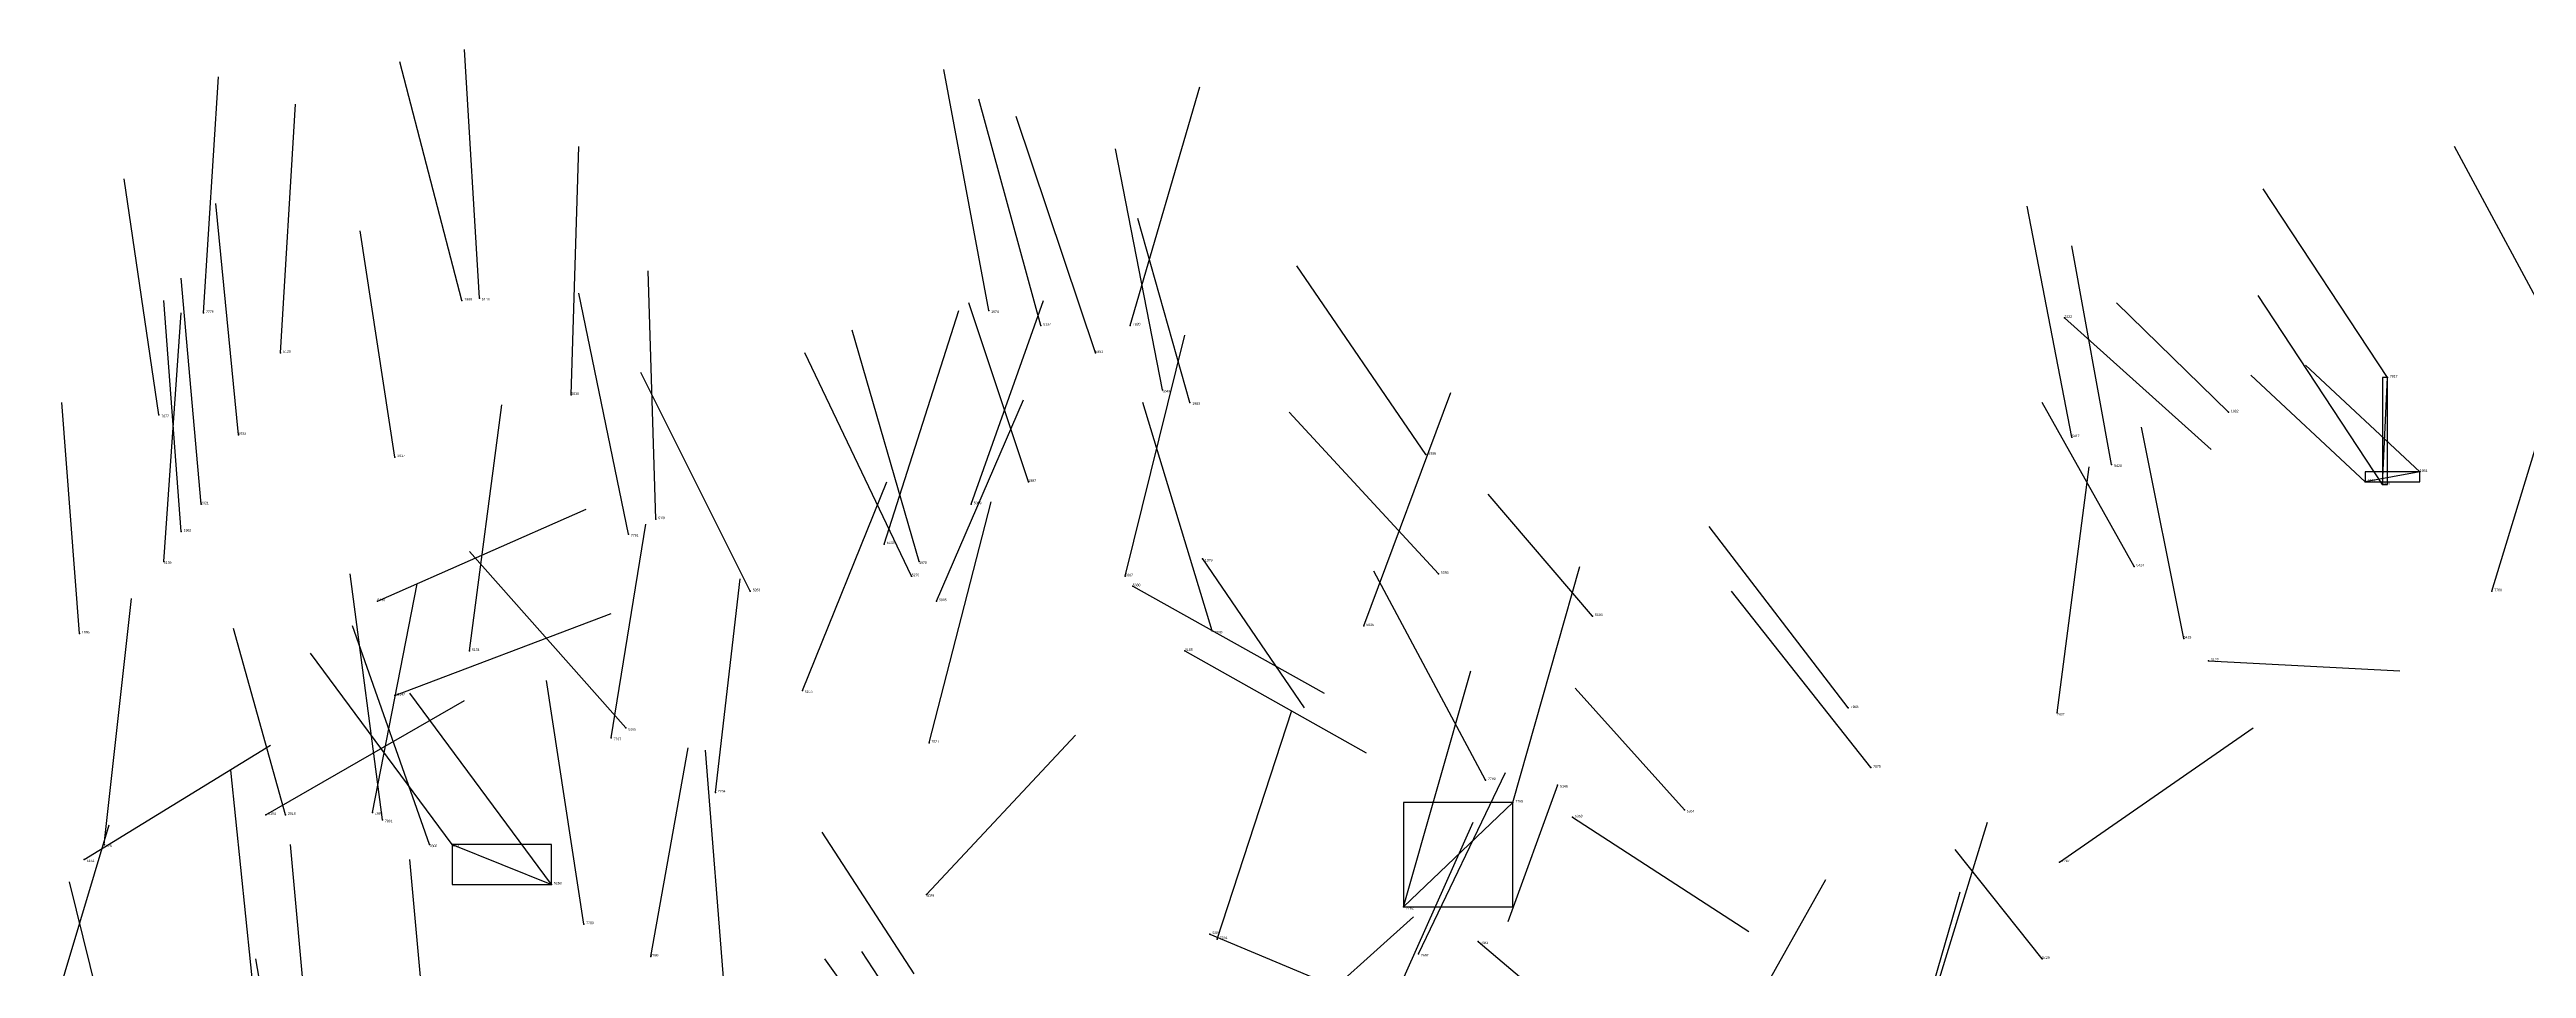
# Model space of a CAD drawing. Extents: x 59.1 to 70.8, y 600.3 to 605.1.
# Drawn here: x 68.203 to 69.2, y 604.726 to 605.096 of the extents above; entities that cross this region are included whole.
import ezdxf

# ---------------------------------------------------------------- set-up
doc = ezdxf.new("R2010")
doc.units = 0
for name, color, linetype in [('Clients', 3, 'CONTINUOUS'), ('Facilities', 3, 'CONTINUOUS'), ('Facilities_lines', 3, 'CONTINUOUS'), ('Min_max_boxes', 1, 'CONTINUOUS'), ('Normals', 1, 'CONTINUOUS'), ('Source_points', 5, 'CONTINUOUS'), ('Text', 3, 'CONTINUOUS')]:
    doc.layers.add(name, color=color, linetype=linetype)

msp = doc.modelspace()

# ---------------------------------------------------------------- linework, layer by layer
at = {"layer": 'Clients', "color": 5}
for p in [(69.144, 604.964, 460.737), (69.135, 604.922, 449.232), (68.792, 604.793, 458.74), (68.405, 604.76, 454.808)]:
    msp.add_point(p, dxfattribs=at)
at = {"layer": 'Facilities', "color": 3}
for p in [(68.369, 604.995, 448.151), (68.376, 604.996, 456.857), (68.265, 604.99, 458.807), (68.581, 604.991, 448.221), (68.602, 604.985, 456.274), (68.638, 604.985, 459.019), (69.014, 604.988, 448.675), (68.296, 604.974, 456.937), (68.624, 604.974, 455.082), (68.413, 604.957, 457.026), (68.651, 604.959, 455.002), (68.662, 604.954, 449.12), (68.247, 604.949, 460.616), (69.08, 604.95, 449.149), (68.279, 604.941, 448.863), (68.342, 604.932, 448.879), (68.757, 604.933, 455.414), (69.017, 604.94, 455.605), (68.597, 604.922, 449.02), (69.033, 604.929, 455.692), (69.157, 604.926, 449.144), (68.264, 604.913, 448.964), (68.574, 604.913, 457.729), (69.142, 604.921, 460.705), (68.256, 604.902, 448.931), (68.447, 604.907, 456.753), (68.436, 604.901, 461.198), (68.539, 604.897, 457.072), (68.249, 604.89, 456.96), (68.55, 604.884, 454.947), (68.553, 604.89, 448.262), (68.636, 604.884, 459.025), (68.667, 604.891, 449.02), (68.762, 604.885, 455.394), (69.042, 604.888, 455.617), (68.335, 604.874, 456.159), (68.485, 604.878, 454.93), (68.56, 604.874, 457.692), (68.639, 604.88, 455.564), (69.186, 604.878, 461.107), (68.671, 604.862, 461.172), (68.732, 604.864, 457.059), (68.824, 604.868, 455.546), (68.215, 604.861, 448.877), (68.372, 604.854, 456.977), (68.66, 604.854, 455.525), (69.062, 604.859, 455.541), (69.072, 604.85, 456.145), (68.342, 604.836, 456.194), (68.506, 604.838, 457.702), (68.435, 604.823, 454.921), (68.927, 604.831, 460.789), (69.011, 604.829, 459.323), (68.429, 604.819, 461.917), (68.557, 604.817, 459.004), (68.936, 604.807, 460.77), (68.471, 604.797, 461.847), (68.781, 604.802, 461.139), (68.81, 604.8, 456.155), (68.29, 604.788, 456.048), (68.298, 604.788, 448.853), (68.333, 604.789, 457.802), (68.337, 604.786, 461.279), (68.816, 604.787, 455.459), (68.861, 604.79, 455.434), (68.225, 604.776, 456.945), (68.356, 604.776, 461.112), (68.365, 604.776, 454.841), (68.217, 604.77, 456.101), (69.012, 604.769, 461.424), (68.556, 604.756, 457.125), (68.418, 604.744, 461.233), (68.748, 604.751, 458.744), (68.67, 604.74, 455.508), (68.673, 604.738, 458.764), (68.778, 604.737, 460.905), (68.445, 604.731, 461.861), (68.754, 604.732, 461.984), (69.005, 604.73, 455.6)]:
    msp.add_point(p, dxfattribs=at)
at = {"layer": 'Facilities_lines', "color": 3}
for p, q in [((69.142, 604.921, 460.705), (69.144, 604.964, 460.737)), ((69.157, 604.926, 449.144), (69.135, 604.922, 449.232)), ((68.748, 604.751, 458.744), (68.792, 604.793, 458.74)), ((68.365, 604.776, 454.841), (68.405, 604.76, 454.808))]:
    msp.add_line(p, q, dxfattribs=at)
at = {"layer": 'Min_max_boxes', "color": 1}
for p, q in [((69.144, 604.964, 460.705), (69.142, 604.964, 460.705)), ((69.142, 604.964, 460.705), (69.142, 604.921, 460.705)), ((69.144, 604.964, 460.737), (69.142, 604.964, 460.737)), ((69.142, 604.964, 460.737), (69.142, 604.921, 460.737)), ((69.142, 604.964, 460.705), (69.142, 604.964, 460.737)), ((69.144, 604.921, 460.705), (69.144, 604.964, 460.705)), ((69.144, 604.921, 460.737), (69.144, 604.964, 460.737)), ((69.144, 604.964, 460.705), (69.144, 604.964, 460.737)), ((69.157, 604.926, 449.144), (69.135, 604.926, 449.144)), ((69.135, 604.926, 449.144), (69.135, 604.922, 449.144)), ((69.157, 604.926, 449.232), (69.135, 604.926, 449.232)), ((69.135, 604.926, 449.232), (69.135, 604.922, 449.232)), ((69.135, 604.926, 449.144), (69.135, 604.926, 449.232)), ((69.135, 604.922, 449.144), (69.157, 604.922, 449.144)), ((69.135, 604.922, 449.232), (69.157, 604.922, 449.232)), ((69.135, 604.922, 449.144), (69.135, 604.922, 449.232)), ((69.157, 604.922, 449.144), (69.157, 604.926, 449.144)), ((69.157, 604.922, 449.232), (69.157, 604.926, 449.232)), ((69.157, 604.926, 449.144), (69.157, 604.926, 449.232)), ((69.157, 604.922, 449.144), (69.157, 604.922, 449.232)), ((69.142, 604.921, 460.705), (69.144, 604.921, 460.705)), ((69.142, 604.921, 460.737), (69.144, 604.921, 460.737)), ((69.142, 604.921, 460.705), (69.142, 604.921, 460.737)), ((69.144, 604.921, 460.705), (69.144, 604.921, 460.737)), ((68.792, 604.793, 458.74), (68.748, 604.793, 458.74)), ((68.748, 604.793, 458.74), (68.748, 604.751, 458.74)), ((68.792, 604.793, 458.744), (68.748, 604.793, 458.744)), ((68.748, 604.793, 458.744), (68.748, 604.751, 458.744)), ((68.748, 604.793, 458.74), (68.748, 604.793, 458.744)), ((68.792, 604.751, 458.74), (68.792, 604.793, 458.74)), ((68.792, 604.751, 458.744), (68.792, 604.793, 458.744)), ((68.792, 604.793, 458.74), (68.792, 604.793, 458.744)), ((68.405, 604.776, 454.808), (68.365, 604.776, 454.808)), ((68.365, 604.776, 454.808), (68.365, 604.76, 454.808)), ((68.405, 604.776, 454.841), (68.365, 604.776, 454.841)), ((68.365, 604.776, 454.841), (68.365, 604.76, 454.841)), ((68.365, 604.776, 454.808), (68.365, 604.776, 454.841)), ((68.405, 604.76, 454.808), (68.405, 604.776, 454.808)), ((68.405, 604.76, 454.841), (68.405, 604.776, 454.841)), ((68.405, 604.776, 454.808), (68.405, 604.776, 454.841)), ((68.365, 604.76, 454.808), (68.405, 604.76, 454.808)), ((68.365, 604.76, 454.841), (68.405, 604.76, 454.841)), ((68.365, 604.76, 454.808), (68.365, 604.76, 454.841)), ((68.405, 604.76, 454.808), (68.405, 604.76, 454.841)), ((68.748, 604.751, 458.74), (68.792, 604.751, 458.74)), ((68.748, 604.751, 458.744), (68.792, 604.751, 458.744)), ((68.748, 604.751, 458.74), (68.748, 604.751, 458.744)), ((68.792, 604.751, 458.74), (68.792, 604.751, 458.744))]:
    msp.add_line(p, q, dxfattribs=at)
at = {"layer": 'Normals', "color": 1}
for p, q in [((68.376, 604.996, 456.857), (68.37, 605.096, 456.858)), ((68.265, 604.99, 458.807), (68.271, 605.085, 458.837)), ((68.369, 604.995, 448.151), (68.344, 605.091, 448.161)), ((68.581, 604.991, 448.221), (68.563, 605.088, 448.237)), ((68.296, 604.974, 456.937), (68.302, 605.074, 456.936)), ((68.602, 604.985, 456.274), (68.577, 605.076, 456.242)), ((68.638, 604.985, 459.019), (68.666, 605.081, 459.021)), ((68.624, 604.974, 455.082), (68.592, 605.069, 455.076)), ((68.413, 604.957, 457.026), (68.416, 605.057, 457.028)), ((68.651, 604.959, 455.002), (68.632, 605.056, 454.986)), ((69.214, 604.977, 460.756), (69.171, 605.057, 460.715)), ((68.247, 604.949, 460.616), (68.233, 605.044, 460.588)), ((68.279, 604.941, 448.863), (68.27, 605.034, 448.897)), ((69.017, 604.94, 455.605), (68.999, 605.033, 455.637)), ((69.144, 604.964, 460.737), (69.094, 605.04, 460.696)), ((68.342, 604.932, 448.879), (68.328, 605.023, 448.918)), ((68.662, 604.954, 449.12), (68.641, 605.028, 449.184)), ((69.033, 604.929, 455.692), (69.017, 605.017, 455.738)), ((68.264, 604.913, 448.964), (68.256, 605.004, 449.004)), ((68.447, 604.907, 456.753), (68.444, 605.007, 456.758)), ((68.757, 604.933, 455.414), (68.705, 605.009, 455.452)), ((68.256, 604.902, 448.931), (68.249, 604.995, 448.966)), ((68.436, 604.901, 461.198), (68.416, 604.998, 461.185)), ((68.597, 604.922, 449.02), (68.573, 604.994, 449.085)), ((68.574, 604.913, 457.729), (68.603, 604.995, 457.779)), ((69.08, 604.95, 449.149), (69.035, 604.994, 449.226)), ((69.142, 604.921, 460.705), (69.092, 604.997, 460.664)), ((68.249, 604.89, 456.96), (68.256, 604.99, 456.957)), ((68.553, 604.89, 448.262), (68.526, 604.983, 448.286)), ((68.539, 604.897, 457.072), (68.569, 604.991, 457.057)), ((69.014, 604.988, 448.675), (69.073, 604.935, 448.613)), ((68.55, 604.884, 454.947), (68.507, 604.974, 454.954)), ((68.636, 604.884, 459.025), (68.66, 604.981, 459.035)), ((69.186, 604.878, 461.107), (69.215, 604.973, 461.114)), ((68.485, 604.878, 454.93), (68.441, 604.966, 454.95)), ((69.135, 604.922, 449.232), (69.089, 604.965, 449.309)), ((69.157, 604.926, 449.144), (69.111, 604.969, 449.221)), ((68.215, 604.861, 448.877), (68.208, 604.954, 448.912)), ((68.372, 604.854, 456.977), (68.385, 604.953, 456.974)), ((68.56, 604.874, 457.692), (68.595, 604.955, 457.739)), ((68.671, 604.862, 461.172), (68.643, 604.954, 461.143)), ((68.732, 604.864, 457.059), (68.767, 604.958, 457.061)), ((69.042, 604.888, 455.617), (69.005, 604.954, 455.682)), ((68.762, 604.885, 455.394), (68.702, 604.95, 455.44)), ((69.062, 604.859, 455.541), (69.045, 604.944, 455.591)), ((68.506, 604.838, 457.702), (68.54, 604.922, 457.744)), ((69.011, 604.829, 459.323), (69.024, 604.928, 459.328)), ((68.557, 604.817, 459.004), (68.582, 604.914, 459.009)), ((68.824, 604.868, 455.546), (68.782, 604.917, 455.623)), ((68.335, 604.874, 456.159), (68.419, 604.911, 456.199)), ((68.429, 604.819, 461.917), (68.443, 604.905, 461.967)), ((68.927, 604.831, 460.789), (68.871, 604.904, 460.749)), ((68.435, 604.823, 454.921), (68.372, 604.894, 454.953)), ((68.337, 604.786, 461.279), (68.324, 604.885, 461.271)), ((68.471, 604.797, 461.847), (68.481, 604.883, 461.898)), ((68.667, 604.891, 449.02), (68.708, 604.831, 448.952)), ((68.781, 604.802, 461.139), (68.736, 604.886, 461.109)), ((68.792, 604.793, 458.74), (68.819, 604.888, 458.726)), ((68.225, 604.776, 456.945), (68.236, 604.875, 456.943)), ((68.333, 604.789, 457.802), (68.351, 604.881, 457.838)), ((68.639, 604.88, 455.564), (68.716, 604.837, 455.518)), ((68.936, 604.807, 460.77), (68.88, 604.878, 460.728)), ((68.298, 604.788, 448.853), (68.277, 604.863, 448.915)), ((68.356, 604.776, 461.112), (68.325, 604.864, 461.077)), ((68.342, 604.836, 456.194), (68.429, 604.869, 456.23)), ((68.365, 604.776, 454.841), (68.308, 604.853, 454.871)), ((68.66, 604.854, 455.525), (68.733, 604.813, 455.471)), ((68.418, 604.744, 461.233), (68.403, 604.842, 461.22)), ((68.748, 604.751, 458.744), (68.775, 604.846, 458.73)), ((69.072, 604.85, 456.145), (69.149, 604.846, 456.082)), ((68.29, 604.788, 456.048), (68.37, 604.834, 456.085)), ((68.405, 604.76, 454.808), (68.348, 604.837, 454.838)), ((68.861, 604.79, 455.434), (68.817, 604.839, 455.51)), ((68.673, 604.738, 458.764), (68.703, 604.83, 458.74)), ((69.012, 604.769, 461.424), (69.09, 604.823, 461.455)), ((68.217, 604.77, 456.101), (68.292, 604.816, 456.148)), ((68.445, 604.731, 461.861), (68.46, 604.815, 461.914)), ((68.475, 604.714, 459.788), (68.467, 604.814, 459.788)), ((68.556, 604.756, 457.125), (68.616, 604.82, 457.078)), ((68.286, 604.708, 457.057), (68.276, 604.806, 457.039)), ((68.754, 604.732, 461.984), (68.789, 604.805, 462.043)), ((68.81, 604.8, 456.155), (68.79, 604.745, 456.236)), ((68.203, 604.704, 457.852), (68.227, 604.784, 457.907)), ((68.742, 604.709, 461.836), (68.776, 604.785, 461.891)), ((68.816, 604.787, 455.459), (68.887, 604.741, 455.406)), ((68.955, 604.694, 455.002), (68.983, 604.785, 454.97)), ((68.309, 604.677, 454.794), (68.3, 604.776, 454.784)), ((68.551, 604.724, 449.035), (68.514, 604.781, 449.108)), ((69.005, 604.73, 455.6), (68.97, 604.774, 455.683)), ((68.357, 604.671, 454.737), (68.348, 604.77, 454.727)), ((68.235, 604.664, 454.799), (68.211, 604.761, 454.798)), ((68.869, 604.675, 458.817), (68.918, 604.762, 458.817)), ((68.946, 604.667, 455.04), (68.972, 604.757, 455.006)), ((68.703, 604.703, 456.102), (68.752, 604.747, 456.178)), ((68.579, 604.658, 461.046), (68.53, 604.733, 461.002)), ((68.67, 604.74, 455.508), (68.744, 604.709, 455.448)), ((68.778, 604.737, 460.905), (68.849, 604.677, 460.942)), ((68.303, 604.633, 454.872), (68.286, 604.73, 454.891)), ((68.551, 604.68, 449.054), (68.515, 604.73, 449.133))]:
    msp.add_line(p, q, dxfattribs=at)
at = {"layer": 'Source_points', "color": 5}
for p in [(68.369, 604.995, 448.151), (68.376, 604.996, 456.857), (68.265, 604.99, 458.807), (68.581, 604.991, 448.221), (68.602, 604.985, 456.274), (68.638, 604.985, 459.019), (69.014, 604.988, 448.675), (68.296, 604.974, 456.937), (68.624, 604.974, 455.082), (69.144, 604.964, 460.737), (68.413, 604.957, 457.026), (68.651, 604.959, 455.002), (68.662, 604.954, 449.12), (68.247, 604.949, 460.616), (69.08, 604.95, 449.149), (68.279, 604.941, 448.863), (68.342, 604.932, 448.879), (68.757, 604.933, 455.414), (69.017, 604.94, 455.605), (68.597, 604.922, 449.02), (69.033, 604.929, 455.692), (69.135, 604.922, 449.232), (69.157, 604.926, 449.144), (68.264, 604.913, 448.964), (68.574, 604.913, 457.729), (69.142, 604.921, 460.705), (68.256, 604.902, 448.931), (68.447, 604.907, 456.753), (68.436, 604.901, 461.198), (68.539, 604.897, 457.072), (68.249, 604.89, 456.96), (68.55, 604.884, 454.947), (68.553, 604.89, 448.262), (68.636, 604.884, 459.025), (68.667, 604.891, 449.02), (68.762, 604.885, 455.394), (69.042, 604.888, 455.617), (68.335, 604.874, 456.159), (68.485, 604.878, 454.93), (68.56, 604.874, 457.692), (68.639, 604.88, 455.564), (69.186, 604.878, 461.107), (68.671, 604.862, 461.172), (68.732, 604.864, 457.059), (68.824, 604.868, 455.546), (68.215, 604.861, 448.877), (68.372, 604.854, 456.977), (68.66, 604.854, 455.525), (69.062, 604.859, 455.541), (69.072, 604.85, 456.145), (68.342, 604.836, 456.194), (68.506, 604.838, 457.702), (68.435, 604.823, 454.921), (68.927, 604.831, 460.789), (69.011, 604.829, 459.323), (68.429, 604.819, 461.917), (68.557, 604.817, 459.004), (68.936, 604.807, 460.77), (68.471, 604.797, 461.847), (68.781, 604.802, 461.139), (68.792, 604.793, 458.74), (68.81, 604.8, 456.155), (68.29, 604.788, 456.048), (68.298, 604.788, 448.853), (68.333, 604.789, 457.802), (68.337, 604.786, 461.279), (68.816, 604.787, 455.459), (68.861, 604.79, 455.434), (68.225, 604.776, 456.945), (68.356, 604.776, 461.112), (68.365, 604.776, 454.841), (68.217, 604.77, 456.101), (69.012, 604.769, 461.424), (68.405, 604.76, 454.808), (68.556, 604.756, 457.125), (68.418, 604.744, 461.233), (68.748, 604.751, 458.744), (68.67, 604.74, 455.508), (68.673, 604.738, 458.764), (68.778, 604.737, 460.905), (68.445, 604.731, 461.861), (68.754, 604.732, 461.984), (69.005, 604.73, 455.6)]:
    msp.add_point(p, dxfattribs=at)

# ---------------------------------------------------------------- texts
at = {"layer": 'Text', "color": 3}
for s, p in [('1988', (68.37, 604.995, 448.151)), ('5118', (68.377, 604.995, 456.857)), ('7779', (68.266, 604.99, 458.807)), ('1974', (68.582, 604.99, 448.221)), ('5137', (68.603, 604.985, 456.274)), ('7820', (68.639, 604.985, 459.019)), ('2022', (69.014, 604.988, 448.675)), ('5120', (68.297, 604.974, 456.937)), ('5361', (68.624, 604.974, 455.082)), ('7817', (69.145, 604.964, 460.737)), ('5036', (68.413, 604.957, 457.026)), ('5349', (68.651, 604.958, 455.002)), ('1983', (68.663, 604.953, 449.12)), ('7677', (68.248, 604.948, 460.616)), ('2023', (68.279, 604.941, 448.863)), ('1982', (69.081, 604.95, 449.149)), ('2017', (68.343, 604.932, 448.879)), ('5356', (68.758, 604.933, 455.414)), ('5417', (69.017, 604.94, 455.605)), ('1997', (68.597, 604.922, 449.02)), ('5428', (69.034, 604.928, 455.692)), ('1973', (69.136, 604.922, 449.232)), ('7880', (69.142, 604.921, 460.705)), ('1954', (69.157, 604.926, 449.144)), ('2021', (68.264, 604.913, 448.964)), ('5009', (68.575, 604.913, 457.729)), ('1962', (68.257, 604.902, 448.931)), ('5131', (68.448, 604.907, 456.753)), ('7791', (68.437, 604.9, 461.198)), ('5033', (68.54, 604.897, 457.072)), ('5139', (68.249, 604.889, 456.96)), ('5270', (68.55, 604.884, 454.947)), ('1970', (68.553, 604.889, 448.262)), ('7807', (68.636, 604.884, 459.025)), ('1979', (68.668, 604.89, 449.02)), ('5355', (68.763, 604.885, 455.394)), ('5424', (69.043, 604.888, 455.617)), ('5150', (68.335, 604.874, 456.159)), ('5263', (68.486, 604.878, 454.93)), ('5005', (68.561, 604.874, 457.692)), ('5380', (68.639, 604.88, 455.564)), ('7766', (69.187, 604.878, 461.107)), ('1986', (68.216, 604.861, 448.877)), ('7788', (68.672, 604.861, 461.172)), ('5035', (68.733, 604.864, 457.059)), ('5393', (68.825, 604.868, 455.546)), ('5134', (68.373, 604.854, 456.977)), ('5188', (68.66, 604.854, 455.525)), ('5419', (69.062, 604.859, 455.541)), ('5122', (69.073, 604.85, 456.145)), ('5147', (68.343, 604.836, 456.194)), ('5013', (68.507, 604.837, 457.702)), ('7868', (68.928, 604.831, 460.789)), ('5265', (68.436, 604.822, 454.921)), ('7837', (69.011, 604.828, 459.323)), ('7707', (68.43, 604.818, 461.917)), ('7821', (68.558, 604.817, 459.004)), ('7792', (68.782, 604.802, 461.139)), ('7875', (68.937, 604.807, 460.77)), ('7704', (68.472, 604.797, 461.847)), ('7789', (68.793, 604.793, 458.74)), ('5148', (68.811, 604.799, 456.155)), ('5154', (68.291, 604.788, 456.048)), ('2016', (68.299, 604.788, 448.853)), ('4995', (68.334, 604.788, 457.802)), ('7801', (68.338, 604.785, 461.279)), ('5359', (68.817, 604.787, 455.459)), ('5354', (68.862, 604.789, 455.434)), ('5126', (68.225, 604.775, 456.945)), ('7800', (68.356, 604.775, 461.112)), ('5261', (68.365, 604.775, 454.841)), ('5151', (68.218, 604.769, 456.101)), ('7787', (69.013, 604.769, 461.424)), ('5268', (68.406, 604.76, 454.808)), ('5029', (68.556, 604.755, 457.125)), ('7780', (68.419, 604.744, 461.233)), ('7782', (68.749, 604.75, 458.744)), ('5386', (68.671, 604.74, 455.508)), ('7781', (68.674, 604.738, 458.764)), ('7683', (68.779, 604.736, 460.905)), ('7698', (68.445, 604.731, 461.861)), ('7697', (68.755, 604.731, 461.984)), ('5429', (69.005, 604.73, 455.6))]:
    msp.add_text(s, height=0.001, dxfattribs=at).set_placement(p)

doc.saveas('drawing.dxf')
